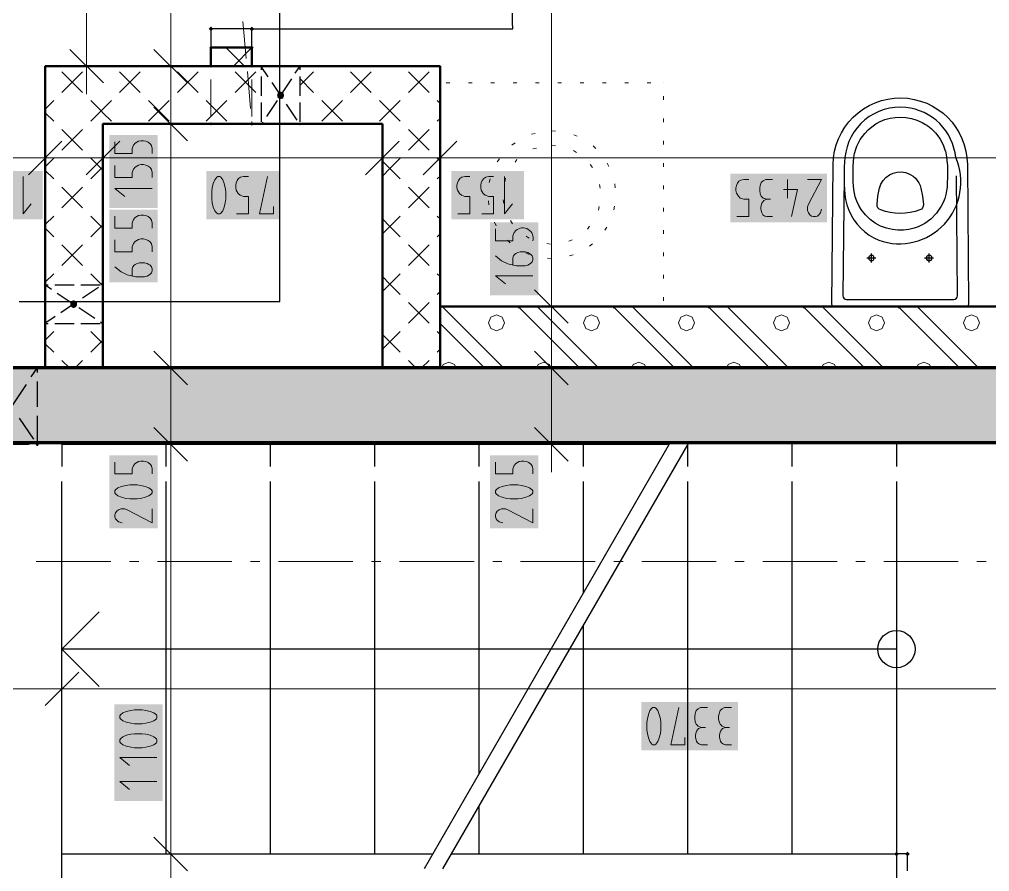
# Model space of a CAD drawing. Header units: millimetres. Extents: x 0 to 594, y 0 to 420.
# Drawn here: x 504.89 to 531.59, y 246.69 to 270.14 of the extents above; entities that cross this region are included whole.
import ezdxf

# ---------------------------------------------------------------- set-up
doc = ezdxf.new("R2010")
doc.units = ezdxf.units.MM
doc.header["$LTSCALE"] = 8
for name, color, linetype in [('PDF_Dokresleni pod rovinou rezu', 7, 'Continuous'), ('PDF_Dvere', 7, 'Continuous'), ('PDF_Instalacni prizdivky', 7, 'Continuous'), ('PDF_Koty delkove', 7, 'Continuous'), ('PDF_Osy hlavni', 7, 'Continuous'), ('PDF_Popis Prostupy', 7, 'Continuous'), ('PDF_Preklady', 7, 'Continuous'), ('PDF_Pricky CP', 7, 'Continuous'), ('PDF_Pricky zdene', 7, 'Continuous'), ('PDF_Prostupy', 7, 'Continuous'), ('PDF_Sanita', 7, 'Continuous'), ('PDF_Schody 2D', 7, 'Continuous'), ('PDF_Steny obvodove nosne', 7, 'Continuous'), ('RED_2.5mm^2', 1, 'Continuous')]:
    doc.layers.add(name, color=color, linetype=linetype)

msp = doc.modelspace()

# ---------------------------------------------------------------- linework, layer by layer
at = {"layer": 'PDF_Dokresleni pod rovinou rezu', "lineweight": 25}
msp.add_lwpolyline([(529.332, 246.713), (529.332, 247.177), (529.025, 247.177)], dxfattribs=at)
at = {"layer": 'PDF_Dokresleni pod rovinou rezu', "lineweight": 25, "transparency": 33554559}
for points in [[(529.089, 247.177), (529.025, 247.112), (529.025, 247.241), (528.961, 247.177)], [(529.332, 247.112), (529.268, 247.177), (529.396, 247.177), (529.332, 247.241)], [(529.396, 247.177), (529.332, 247.112), (529.332, 247.241), (529.268, 247.177)]]:
    msp.add_solid(points, dxfattribs=at)
at = {"layer": 'PDF_Dvere', "lineweight": 25}
msp.add_lwpolyline([(511.292, 269.929), (511.292, 269.88), (518.467, 269.88, 0.414214), (511.292, 277.055), (511.292, 276.54)], format="xyb", dxfattribs=at)
msp.add_lwpolyline([(510.165, 269.88), (510.165, 269.929)], dxfattribs=at)
msp.add_lwpolyline([(510.165, 269.88), (510.165, 269.368), (511.292, 269.368), (511.292, 269.88)], close=True, dxfattribs=at)
at = {"layer": 'PDF_Dvere', "lineweight": 25, "transparency": 33554559}
for points in [[(510.165, 269.816), (510.101, 269.88), (510.229, 269.88), (510.165, 269.944)], [(511.292, 269.816), (511.228, 269.88), (511.357, 269.88), (511.292, 269.944)]]:
    msp.add_solid(points, dxfattribs=at)
at = {"layer": 'PDF_Instalacni prizdivky', "lineweight": 50}
msp.add_lwpolyline([(516.469, 260.553), (540.658, 260.553), (541.478, 260.553), (541.478, 262.244), (541.427, 262.244), (516.469, 262.244)], close=True, dxfattribs=at)
at = {"layer": 'PDF_Instalacni prizdivky', "lineweight": 9}
for points in [[(518.216, 260.553), (516.525, 262.244)], [(518.672, 262.188), (518.616, 262.244)], [(520.307, 260.553), (518.672, 262.188)], [(520.83, 260.553), (519.139, 262.244)], [(521.286, 262.188), (521.23, 262.244)], [(522.921, 260.553), (521.286, 262.188)], [(523.444, 260.553), (521.752, 262.244)], [(523.9, 262.188), (523.843, 262.244)], [(525.535, 260.553), (523.9, 262.188)], [(526.057, 260.553), (524.366, 262.244)], [(526.514, 262.188), (526.457, 262.244)], [(528.148, 260.553), (526.514, 262.188)], [(528.671, 260.553), (526.98, 262.244)], [(529.127, 262.188), (529.071, 262.244)], [(530.762, 260.553), (529.127, 262.188)], [(531.285, 260.553), (529.594, 262.244)], [(525.86, 262.015), (525.705, 261.951), (525.641, 261.795), (525.705, 261.64), (525.86, 261.576), (526.015, 261.64), (526.08, 261.795), (526.015, 261.951), (525.86, 262.015)], [(517.694, 260.553), (516.469, 261.778)], [(516.905, 260.553), (516.867, 260.644), (516.712, 260.708), (516.557, 260.644), (516.519, 260.553)], [(519.519, 260.553), (519.481, 260.644), (519.326, 260.708), (519.171, 260.644), (519.133, 260.553)], [(522.133, 260.553), (522.095, 260.644), (521.94, 260.708), (521.784, 260.644), (521.747, 260.553)], [(524.746, 260.553), (524.709, 260.644), (524.553, 260.708), (524.398, 260.644), (524.36, 260.553)], [(527.36, 260.553), (527.322, 260.644), (527.167, 260.708), (527.012, 260.644), (526.974, 260.553)], [(529.974, 260.553), (529.936, 260.644), (529.781, 260.708), (529.625, 260.644), (529.588, 260.553)]]:
    msp.add_lwpolyline(points, dxfattribs=at)
for points in [[(518.019, 262.015), (517.864, 261.951), (517.799, 261.795), (517.864, 261.64), (518.019, 261.576), (518.174, 261.64), (518.238, 261.795), (518.174, 261.951)], [(520.633, 262.015), (520.477, 261.951), (520.413, 261.795), (520.477, 261.64), (520.633, 261.576), (520.788, 261.64), (520.852, 261.795), (520.788, 261.951)], [(523.246, 262.015), (523.091, 261.951), (523.027, 261.795), (523.091, 261.64), (523.246, 261.576), (523.402, 261.64), (523.466, 261.795), (523.402, 261.951)], [(528.474, 262.015), (528.319, 261.951), (528.254, 261.795), (528.319, 261.64), (528.474, 261.576), (528.629, 261.64), (528.693, 261.795), (528.629, 261.951)], [(531.088, 262.015), (530.932, 261.951), (530.868, 261.795), (530.932, 261.64), (531.088, 261.576), (531.243, 261.64), (531.307, 261.795), (531.243, 261.951)]]:
    msp.add_lwpolyline(points, close=True, dxfattribs=at)
at = {"layer": 'PDF_Instalacni prizdivky', "lineweight": 9, "transparency": 33554559}
for points in [[(518.633, 262.183), (518.61, 262.206), (518.656, 262.206), (518.633, 262.229)], [(521.247, 262.183), (521.224, 262.206), (521.27, 262.206), (521.247, 262.229)], [(523.861, 262.183), (523.838, 262.206), (523.884, 262.206), (523.861, 262.229)], [(526.474, 262.183), (526.451, 262.206), (526.497, 262.206), (526.474, 262.229)], [(529.088, 262.183), (529.065, 262.206), (529.111, 262.206), (529.088, 262.229)]]:
    msp.add_solid(points, dxfattribs=at)
at = {"layer": 'PDF_Koty delkove', "lineweight": 18}
for points in [[(519.529, 258.451), (519.529, 260.553), (519.529, 261.764), (519.529, 262.244), (519.529, 281.77), (519.529, 283.256), (519.529, 340.194)], [(509.056, 247.177), (509.056, 258.451), (509.056, 260.553), (509.056, 267.266), (509.056, 268.855), (509.056, 281.77), (509.056, 283.256)], [(506.742, 268.855), (506.742, 273.468), (506.742, 281.77)], [(507.203, 268.394), (506.281, 269.316)], [(509.517, 268.394), (508.595, 269.316)], [(507.511, 268.855), (506.742, 268.855), (505.973, 268.855)], [(506.742, 268.855), (506.742, 268.086)], [(509.825, 268.855), (509.056, 268.855), (508.287, 268.855)], [(509.517, 266.805), (508.595, 267.728)], [(509.825, 267.266), (509.056, 267.266), (508.287, 267.266)], [(505.604, 267.099), (505.604, 266.33), (505.604, 265.561)], [(507.192, 267.099), (507.192, 266.33), (507.192, 265.561)], [(514.88, 267.099), (514.88, 266.33), (514.88, 265.561)], [(516.469, 267.099), (516.469, 266.33), (516.469, 265.561)], [(506.065, 266.791), (505.142, 265.869)], [(507.654, 266.791), (506.731, 265.869)], [(507.519, 266.778), (507.519, 266.45), (507.996, 266.45), (507.996, 266.587), (508.031, 266.682), (508.082, 266.737), (508.167, 266.791)], [(508.167, 266.791), (508.235, 266.805), (508.304, 266.805), (508.372, 266.791), (508.44, 266.764), (508.491, 266.723), (508.526, 266.669), (508.544, 266.587), (508.544, 266.45)], [(515.341, 266.791), (514.419, 265.869)], [(516.93, 266.791), (516.007, 265.869)], [(541.427, 266.33), (525.057, 266.33), (516.469, 266.33), (514.88, 266.33), (507.192, 266.33), (505.604, 266.33), (491.818, 266.33)], [(507.519, 266.121), (507.519, 265.793), (507.996, 265.793), (507.996, 265.93), (508.031, 266.025), (508.082, 266.08), (508.167, 266.134), (508.235, 266.148), (508.304, 266.148), (508.372, 266.134), (508.44, 266.107), (508.491, 266.066), (508.526, 266.012), (508.544, 265.93), (508.544, 265.793)], [(505.001, 265.818), (505.001, 264.793), (505.219, 265.065)], [(510.871, 264.793), (511.2, 264.793), (511.2, 265.27), (511.063, 265.27), (510.967, 265.305), (510.912, 265.356), (510.858, 265.441), (510.844, 265.509), (510.844, 265.578), (510.858, 265.646), (510.885, 265.714), (510.926, 265.765), (510.981, 265.8), (511.063, 265.818), (511.2, 265.818)], [(511.885, 264.997), (511.885, 264.793), (511.501, 264.793), (511.72, 265.818)], [(516.957, 264.793), (517.285, 264.793), (517.285, 265.27), (517.148, 265.27), (517.053, 265.305), (516.998, 265.356), (516.944, 265.441), (516.93, 265.509), (516.93, 265.578), (516.944, 265.646), (516.971, 265.714), (517.012, 265.765), (517.066, 265.8), (517.148, 265.818), (517.285, 265.818)], [(517.614, 264.793), (517.942, 264.793), (517.942, 265.27), (517.805, 265.27), (517.71, 265.305), (517.655, 265.356), (517.601, 265.441), (517.587, 265.509), (517.587, 265.578), (517.601, 265.646), (517.628, 265.714), (517.669, 265.765), (517.723, 265.8), (517.805, 265.818), (517.942, 265.818)], [(518.244, 265.818), (518.244, 264.793), (518.462, 265.065)], [(524.633, 264.715), (524.961, 264.715), (524.961, 265.193), (524.824, 265.193), (524.729, 265.228), (524.674, 265.279), (524.619, 265.364), (524.605, 265.432), (524.605, 265.5), (524.619, 265.569), (524.647, 265.637), (524.688, 265.688), (524.742, 265.723), (524.824, 265.74), (524.961, 265.74)], [(525.618, 265.74), (525.427, 265.74), (525.359, 265.705), (525.304, 265.654), (525.276, 265.569)], [(526.029, 265.74), (526.029, 265.228)], [(526.577, 265.74), (526.96, 265.74), (526.604, 265.056), (526.577, 264.988), (526.577, 264.885), (526.604, 264.818), (526.645, 264.766), (526.686, 264.731), (526.741, 264.715), (526.795, 264.715), (526.85, 264.731), (526.891, 264.766), (526.932, 264.818), (526.96, 264.919)], [(508.544, 265.491), (507.519, 265.491), (507.791, 265.273)], [(525.276, 265.569), (525.262, 265.5), (525.262, 265.432), (525.276, 265.346), (525.304, 265.279), (525.359, 265.228), (525.454, 265.193)], [(525.92, 265.466), (526.303, 265.466), (526.138, 264.715)], [(525.618, 264.715), (525.454, 264.715), (525.399, 264.731), (525.345, 264.766), (525.317, 264.818), (525.29, 264.919), (525.29, 264.988), (525.317, 265.09), (525.372, 265.159), (525.454, 265.193), (525.563, 265.193)], [(507.519, 264.731), (507.519, 264.403), (507.996, 264.403), (507.996, 264.54), (508.031, 264.635), (508.082, 264.69), (508.167, 264.745), (508.235, 264.758), (508.304, 264.758), (508.372, 264.745), (508.44, 264.717), (508.491, 264.676), (508.526, 264.622), (508.544, 264.54), (508.544, 264.403)], [(507.519, 264.074), (507.519, 263.746), (507.996, 263.746), (507.996, 263.883), (508.031, 263.978), (508.082, 264.033), (508.167, 264.087), (508.235, 264.101), (508.304, 264.101), (508.372, 264.087), (508.44, 264.06), (508.491, 264.019), (508.526, 263.965), (508.544, 263.883), (508.544, 263.746)], [(518.469, 263.39), (518.469, 263.581), (518.486, 263.637), (518.52, 263.678), (518.555, 263.705), (518.605, 263.732), (518.674, 263.746), (518.81, 263.746), (518.879, 263.732), (518.93, 263.705), (518.964, 263.678), (518.999, 263.637), (519.016, 263.581), (519.016, 263.527), (518.999, 263.472), (518.964, 263.431), (518.93, 263.404), (518.879, 263.376), (518.81, 263.362), (518.571, 263.362), (518.333, 263.417), (518.161, 263.499), (517.991, 263.637)], [(507.996, 263.089), (507.996, 263.28), (508.014, 263.335), (508.047, 263.376), (508.082, 263.403), (508.133, 263.43), (508.201, 263.444), (508.338, 263.444), (508.406, 263.43), (508.457, 263.403), (508.491, 263.376), (508.526, 263.335), (508.544, 263.28), (508.544, 263.226), (508.526, 263.171), (508.491, 263.13), (508.457, 263.103), (508.406, 263.075), (508.338, 263.061), (508.099, 263.061), (507.86, 263.116), (507.689, 263.198), (507.519, 263.335)], [(519.016, 263.089), (517.991, 263.089), (518.264, 262.87)], [(519.99, 261.783), (519.068, 262.705)], [(520.298, 262.244), (519.529, 262.244), (518.76, 262.244)], [(509.517, 260.091), (508.595, 261.014)], [(519.99, 260.091), (519.068, 261.014)], [(509.825, 260.553), (509.056, 260.553), (508.287, 260.553)], [(520.298, 260.553), (519.529, 260.553), (518.76, 260.553)], [(509.517, 257.99), (508.595, 258.913)], [(519.99, 257.99), (519.068, 258.913)], [(509.825, 258.451), (509.056, 258.451), (508.287, 258.451)], [(520.298, 258.451), (519.529, 258.451), (518.76, 258.451)], [(519.529, 258.451), (519.529, 257.683)], [(507.519, 257.963), (507.519, 257.635), (507.996, 257.635), (507.996, 257.772), (508.031, 257.867), (508.082, 257.922), (508.167, 257.977), (508.235, 257.99), (508.304, 257.99), (508.372, 257.977), (508.44, 257.949), (508.491, 257.908), (508.526, 257.854), (508.544, 257.772), (508.544, 257.635)], [(517.991, 257.963), (517.991, 257.635), (518.469, 257.635), (518.469, 257.772), (518.504, 257.867), (518.555, 257.922), (518.64, 257.977), (518.708, 257.99), (518.776, 257.99), (518.845, 257.977), (518.913, 257.949), (518.964, 257.908), (518.999, 257.854), (519.016, 257.772), (519.016, 257.635)], [(508.133, 257.333), (507.928, 257.333), (507.826, 257.319), (507.706, 257.292), (507.604, 257.251), (507.535, 257.197), (507.519, 257.169), (507.519, 257.115), (507.535, 257.087), (507.604, 257.033), (507.706, 256.992)], [(507.706, 256.992), (507.826, 256.964), (507.928, 256.95), (508.133, 256.95), (508.235, 256.964), (508.355, 256.992), (508.457, 257.033), (508.526, 257.087), (508.544, 257.115), (508.544, 257.169), (508.526, 257.197), (508.457, 257.251), (508.355, 257.292), (508.235, 257.319), (508.133, 257.333)], [(518.605, 257.333), (518.4, 257.333), (518.299, 257.319), (518.179, 257.292), (518.076, 257.251), (518.008, 257.197), (517.991, 257.169), (517.991, 257.115), (518.008, 257.087), (518.076, 257.033), (518.179, 256.992), (518.299, 256.964), (518.4, 256.95), (518.605, 256.95), (518.708, 256.964), (518.828, 256.992), (518.93, 257.033), (518.999, 257.087)], [(518.999, 257.087), (519.016, 257.115), (519.016, 257.169), (518.999, 257.197), (518.93, 257.251), (518.828, 257.292), (518.708, 257.319), (518.605, 257.333)], [(508.544, 256.676), (508.544, 256.293), (507.86, 256.649), (507.791, 256.676), (507.689, 256.676), (507.621, 256.649), (507.57, 256.608), (507.535, 256.567), (507.519, 256.512), (507.519, 256.458), (507.535, 256.403), (507.57, 256.362), (507.621, 256.321), (507.723, 256.293)], [(519.016, 256.676), (519.016, 256.293), (518.333, 256.649), (518.264, 256.676), (518.161, 256.676), (518.094, 256.649), (518.043, 256.608), (518.008, 256.567), (517.991, 256.512), (517.991, 256.458), (518.008, 256.403), (518.043, 256.362), (518.094, 256.321), (518.195, 256.293)], [(506.065, 252.489), (506.065, 251.721), (506.065, 250.952)], [(506.526, 252.182), (505.604, 251.259)], [(540.607, 251.721), (523.196, 251.721), (510.274, 251.721), (506.065, 251.721), (497.455, 251.721), (482.899, 251.721), (476.75, 251.721), (471.845, 251.721), (467.3, 251.721), (466.5, 251.721), (465.014, 251.721), (430.523, 251.721), (424.476, 251.721), (412.176, 251.721), (400.747, 251.721)], [(522.5, 251.02), (522.459, 251.122), (522.405, 251.191), (522.377, 251.208), (522.323, 251.208), (522.295, 251.191), (522.241, 251.122), (522.2, 251.02), (522.173, 250.9), (522.159, 250.797)], [(523.199, 250.387), (523.199, 250.183), (522.816, 250.183), (523.034, 251.208)], [(523.828, 251.208), (523.637, 251.208), (523.569, 251.173), (523.514, 251.122), (523.487, 251.037), (523.473, 250.968), (523.473, 250.9), (523.487, 250.815), (523.514, 250.747), (523.569, 250.696), (523.664, 250.661)], [(524.485, 251.208), (524.294, 251.208), (524.226, 251.173), (524.171, 251.122), (524.144, 251.037), (524.13, 250.968), (524.13, 250.9), (524.144, 250.815), (524.171, 250.747), (524.226, 250.696), (524.321, 250.661)], [(522.159, 250.797), (522.159, 250.592), (522.173, 250.491), (522.2, 250.371), (522.241, 250.268), (522.295, 250.2), (522.323, 250.183), (522.377, 250.183), (522.405, 250.2), (522.459, 250.268), (522.5, 250.371), (522.528, 250.491), (522.542, 250.592), (522.542, 250.797), (522.528, 250.9), (522.5, 251.02)], [(523.828, 250.183), (523.664, 250.183), (523.609, 250.2), (523.555, 250.234), (523.527, 250.286), (523.5, 250.387), (523.5, 250.456), (523.527, 250.558), (523.582, 250.627), (523.664, 250.661), (523.773, 250.661)], [(524.239, 250.627), (524.321, 250.661), (524.43, 250.661)], [(508.268, 250.486), (508.063, 250.486), (507.962, 250.472), (507.842, 250.445), (507.739, 250.404), (507.671, 250.349), (507.654, 250.321), (507.654, 250.267), (507.671, 250.239), (507.739, 250.185), (507.842, 250.144), (507.962, 250.116), (508.063, 250.102), (508.268, 250.102), (508.371, 250.116), (508.491, 250.144), (508.593, 250.185), (508.662, 250.239), (508.679, 250.267), (508.679, 250.321), (508.662, 250.349), (508.593, 250.404)], [(508.593, 250.404), (508.491, 250.445), (508.371, 250.472), (508.268, 250.486)], [(524.485, 250.183), (524.321, 250.183), (524.266, 250.2), (524.212, 250.234), (524.184, 250.286), (524.157, 250.387), (524.157, 250.456), (524.184, 250.558), (524.239, 250.627)], [(508.679, 249.829), (507.654, 249.829), (507.927, 249.61)], [(508.679, 249.172), (507.654, 249.172), (507.927, 248.953)], [(509.517, 246.715), (508.595, 247.638)], [(509.825, 247.177), (509.056, 247.177), (508.287, 247.177)], [(509.056, 152.109), (509.056, 189.462), (509.056, 190.87), (509.056, 194.417), (509.056, 202.662), (509.056, 209.047), (509.056, 210.533), (509.056, 223.448), (509.056, 225.037), (509.056, 231.699), (509.056, 233.852), (509.056, 245.127), (509.056, 247.177)]]:
    msp.add_lwpolyline(points, dxfattribs=at)
for points in [[(510.187, 265.407), (510.187, 265.202), (510.201, 265.1), (510.228, 264.98), (510.269, 264.878), (510.324, 264.809), (510.352, 264.793), (510.406, 264.793), (510.434, 264.809), (510.488, 264.878), (510.529, 264.98), (510.557, 265.1), (510.571, 265.202), (510.571, 265.407), (510.557, 265.509), (510.529, 265.629), (510.488, 265.731), (510.434, 265.8), (510.406, 265.818), (510.352, 265.818), (510.324, 265.8), (510.269, 265.731), (510.228, 265.629), (510.201, 265.509)], [(508.268, 251.143), (508.063, 251.143), (507.962, 251.129), (507.842, 251.102), (507.739, 251.061), (507.671, 251.006), (507.654, 250.979), (507.654, 250.924), (507.671, 250.896), (507.739, 250.842), (507.842, 250.801), (507.962, 250.773), (508.063, 250.759), (508.268, 250.759), (508.371, 250.773), (508.491, 250.801), (508.593, 250.842), (508.662, 250.896), (508.679, 250.924), (508.679, 250.979), (508.662, 251.006), (508.593, 251.061), (508.491, 251.102), (508.371, 251.129)]]:
    msp.add_lwpolyline(points, close=True, dxfattribs=at)
msp.add_lwpolyline([(517.991, 264.376), (517.991, 264.047), (518.469, 264.047), (518.469, 264.184), (518.504, 264.28), (518.555, 264.335, -0.753257), (519.016, 264.047)], format="xyb", dxfattribs=at)
at = {"layer": 'PDF_Koty delkove', "color": 7, "lineweight": 18, "true_color": 0xffffff, "transparency": 33554559}
for points in [[(508.697, 264.954), (508.697, 266.959), (507.365, 264.954), (507.365, 266.959)], [(505.538, 265.971), (503.533, 265.971), (505.538, 264.639), (503.533, 264.639)], [(512.039, 265.971), (510.034, 265.971), (512.039, 264.639), (510.034, 264.639)], [(518.781, 265.971), (516.776, 265.971), (518.781, 264.639), (516.776, 264.639)], [(527.114, 265.894), (524.452, 265.894), (527.114, 264.561), (524.452, 264.561)], [(508.697, 262.907), (508.697, 264.912), (507.365, 262.907), (507.365, 264.912)], [(519.17, 262.551), (519.17, 264.556), (517.838, 262.551), (517.838, 264.556)], [(508.697, 256.139), (508.697, 258.144), (507.365, 256.139), (507.365, 258.144)], [(519.17, 256.139), (519.17, 258.144), (517.838, 256.139), (517.838, 258.144)], [(508.833, 248.634), (508.833, 251.296), (507.501, 248.634), (507.501, 251.296)], [(524.667, 251.362), (522.005, 251.362), (524.667, 250.029), (522.005, 250.029)]]:
    msp.add_solid(points, dxfattribs=at)
at = {"layer": 'PDF_Osy hlavni', "lineweight": 18}
for points in [[(507.408, 255.223), (505.358, 255.223)], [(508.177, 255.223), (507.921, 255.223)], [(510.74, 255.223), (508.69, 255.223)], [(511.508, 255.223), (511.252, 255.223)], [(514.071, 255.223), (512.021, 255.223)], [(514.84, 255.223), (514.583, 255.223)], [(517.402, 255.223), (515.352, 255.223)], [(518.171, 255.223), (517.915, 255.223)], [(520.733, 255.223), (518.683, 255.223)], [(521.502, 255.223), (521.246, 255.223)], [(524.064, 255.223), (522.015, 255.223)], [(524.833, 255.223), (524.577, 255.223)], [(527.396, 255.223), (525.346, 255.223)], [(528.164, 255.223), (527.908, 255.223)], [(530.727, 255.223), (528.677, 255.223)], [(531.496, 255.223), (531.239, 255.223)]]:
    msp.add_lwpolyline(points, dxfattribs=at)
at = {"layer": 'PDF_Popis Prostupy', "lineweight": 25}
for points in [[(512.124, 267.988), (512.134, 267.996), (512.142, 268.006), (512.149, 268.017), (512.154, 268.029), (512.157, 268.041), (512.158, 268.054), (512.157, 268.067), (512.153, 268.08), (512.148, 268.091), (512.141, 268.102), (512.132, 268.112), (512.122, 268.12), (512.111, 268.126), (512.098, 268.13), (512.086, 268.132), (512.073, 268.132), (512.06, 268.13), (512.047, 268.126), (512.036, 268.12), (512.026, 268.112), (512.017, 268.103), (512.01, 268.092), (512.004, 268.08), (512.001, 268.068), (511.999, 268.055), (512, 268.042), (512.003, 268.029), (512.008, 268.017), (512.014, 268.006), (512.023, 267.996), (512.033, 267.988), (512.044, 267.982), (512.056, 267.977), (512.069, 267.974), (512.082, 267.974), (512.095, 267.975), (512.107, 267.979), (512.119, 267.984)], [(506.452, 262.353), (506.444, 262.363), (506.434, 262.371), (506.423, 262.378), (506.411, 262.383), (506.399, 262.386), (506.386, 262.387), (506.373, 262.386), (506.36, 262.382), (506.349, 262.377), (506.338, 262.37), (506.328, 262.361), (506.32, 262.351), (506.314, 262.339), (506.31, 262.327), (506.308, 262.314), (506.308, 262.301), (506.31, 262.289), (506.314, 262.276), (506.32, 262.265), (506.328, 262.255), (506.337, 262.246), (506.348, 262.238), (506.36, 262.233), (506.372, 262.229), (506.385, 262.228), (506.398, 262.229), (506.411, 262.232), (506.423, 262.237), (506.434, 262.243), (506.444, 262.252), (506.452, 262.262), (506.458, 262.273), (506.463, 262.285), (506.466, 262.298), (506.466, 262.311), (506.465, 262.323), (506.461, 262.336), (506.455, 262.348)]]:
    msp.add_lwpolyline(points, close=True, dxfattribs=at)
for points in [[(512.013, 268.008), (512.013, 268.008)], [(512.033, 268.118), (512.033, 268.118)], [(512.144, 268.098), (512.144, 268.098)], [(512.124, 267.988), (512.124, 267.988)], [(506.322, 262.262), (506.322, 262.262)], [(506.342, 262.373), (506.342, 262.373)], [(506.432, 262.242), (506.432, 262.242)], [(506.452, 262.353), (506.452, 262.353)]]:
    msp.add_lwpolyline(points, dxfattribs=at)
at = {"layer": 'PDF_Popis Prostupy', "lineweight": 25, "transparency": 33554559}
for points in [[(512.072, 268.132), (512.007, 268.087), (512, 268.047)], [(512.072, 268.132), (512, 268.047), (512.112, 268.124)], [(512.112, 268.124), (512, 268.047), (512.013, 268.008)], [(512.007, 268.087), (512.072, 268.132), (512.033, 268.118)], [(512.112, 268.124), (512.013, 268.008), (512.144, 268.098)], [(512.144, 268.098), (512.013, 268.008), (512.045, 267.981)], [(512.144, 268.098), (512.045, 267.981), (512.157, 268.059)], [(512.157, 268.059), (512.045, 267.981), (512.085, 267.974)], [(512.157, 268.059), (512.085, 267.974), (512.15, 268.019)], [(512.15, 268.019), (512.085, 267.974), (512.124, 267.988)], [(506.308, 262.301), (506.393, 262.229), (506.315, 262.341)], [(506.353, 262.236), (506.308, 262.301), (506.322, 262.262)], [(506.308, 262.301), (506.353, 262.236), (506.393, 262.229)], [(506.315, 262.341), (506.432, 262.242), (506.342, 262.373)], [(506.315, 262.341), (506.393, 262.229), (506.432, 262.242)], [(506.342, 262.373), (506.458, 262.274), (506.381, 262.386)], [(506.342, 262.373), (506.432, 262.242), (506.458, 262.274)], [(506.381, 262.386), (506.458, 262.274), (506.466, 262.314)], [(506.381, 262.386), (506.466, 262.314), (506.421, 262.379)], [(506.421, 262.379), (506.466, 262.314), (506.452, 262.353)]]:
    msp.add_solid(points, dxfattribs=at)
at = {"layer": 'PDF_Preklady', "lineweight": 18}
for points in [[(510.165, 269.368), (510.165, 269.878)], [(511.134, 269.068), (511.044, 270.089)], [(511.292, 269.368), (511.292, 269.878)], [(510.165, 268.853), (510.165, 268.855), (510.165, 269.368)], [(511.292, 268.853), (511.292, 268.855), (511.292, 269.368)], [(511.255, 267.69), (511.165, 268.711)], [(510.165, 267.469), (510.165, 268.494)], [(511.292, 267.469), (511.292, 268.494)], [(510.483, 267.266), (511.292, 267.266), (511.287, 267.333)]]:
    msp.add_lwpolyline(points, dxfattribs=at)
at = {"layer": 'PDF_Preklady', "lineweight": 18, "transparency": 33554559}
for points in [[(510.165, 269.321), (510.119, 269.368), (510.211, 269.368), (510.165, 269.414)], [(510.165, 269.321), (510.119, 269.368), (510.211, 269.368), (510.165, 269.414)], [(511.292, 269.321), (511.246, 269.368), (511.339, 269.368), (511.292, 269.414)], [(511.292, 269.321), (511.246, 269.368), (511.339, 269.368), (511.292, 269.414)], [(510.165, 268.809), (510.119, 268.855), (510.211, 268.855), (510.165, 268.901)], [(510.165, 268.809), (510.119, 268.855), (510.211, 268.855), (510.165, 268.901)], [(511.292, 268.809), (511.246, 268.855), (511.339, 268.855), (511.292, 268.901)], [(511.292, 268.809), (511.246, 268.855), (511.339, 268.855), (511.292, 268.901)], [(510.165, 267.22), (510.119, 267.266), (510.211, 267.266), (510.165, 267.313)], [(510.211, 267.266), (510.165, 267.22), (510.165, 267.313), (510.119, 267.266)], [(511.339, 267.266), (511.292, 267.22), (511.292, 267.313), (511.246, 267.266)], [(511.292, 267.22), (511.246, 267.266), (511.339, 267.266), (511.292, 267.313)], [(511.296, 267.22), (511.246, 267.262), (511.338, 267.27), (511.288, 267.312)]]:
    msp.add_solid(points, dxfattribs=at)
at = {"layer": 'PDF_Pricky CP', "lineweight": 50}
for points in [[(516.469, 267.266), (516.469, 268.855), (511.292, 268.855), (510.165, 268.855), (507.192, 268.855), (505.604, 268.855), (505.604, 260.604), (505.604, 260.553), (507.192, 260.553), (507.192, 267.266), (510.165, 267.266), (511.292, 267.266), (514.88, 267.266)], [(514.88, 267.266), (514.88, 260.553), (516.469, 260.553), (516.469, 262.244), (516.469, 267.266)]]:
    msp.add_lwpolyline(points, dxfattribs=at)
at = {"layer": 'PDF_Pricky CP', "lineweight": 9}
for points in [[(506.631, 268.135), (506.062, 268.704)], [(506.631, 268.704), (506.062, 268.135)], [(508.22, 268.135), (507.651, 268.704)], [(508.22, 268.704), (507.651, 268.135)], [(509.809, 268.135), (509.24, 268.704)], [(509.809, 268.704), (509.24, 268.135)], [(511.397, 268.135), (510.829, 268.704)], [(511.397, 268.704), (510.829, 268.135)], [(512.986, 268.704), (512.608, 268.326)], [(514.575, 268.135), (514.006, 268.704)], [(514.575, 268.704), (514.006, 268.135)], [(516.164, 268.135), (515.595, 268.704)], [(516.164, 268.704), (515.595, 268.135)], [(512.986, 268.135), (512.608, 268.513)], [(505.604, 267.676), (505.837, 267.91)], [(507.192, 267.574), (507.141, 267.625), (506.857, 267.91)], [(507.192, 267.676), (507.426, 267.91)], [(509.014, 267.341), (508.73, 267.625), (508.446, 267.91)], [(508.446, 267.341), (508.73, 267.625), (509.014, 267.91)], [(510.603, 267.341), (510.319, 267.625), (510.034, 267.91)], [(510.034, 267.341), (510.319, 267.625), (510.603, 267.91)], [(513.781, 267.341), (513.496, 267.625), (513.212, 267.91)], [(513.212, 267.341), (513.496, 267.625), (513.781, 267.91)], [(515.369, 267.341), (515.085, 267.625), (514.801, 267.91)], [(514.801, 267.341), (515.085, 267.625), (515.369, 267.91)], [(516.469, 267.83), (516.389, 267.91)], [(505.837, 267.341), (505.604, 267.574)], [(506.857, 267.341), (507.141, 267.625), (507.192, 267.676)], [(507.426, 267.341), (507.192, 267.574)], [(516.469, 267.42), (516.389, 267.341)], [(506.631, 266.546), (506.062, 267.115)], [(506.631, 267.115), (506.062, 266.546)], [(516.164, 266.546), (515.595, 267.115)], [(516.164, 267.115), (515.595, 266.546)], [(505.604, 266.088), (505.837, 266.321)], [(507.192, 265.985), (507.141, 266.036), (506.857, 266.321)], [(514.88, 265.831), (515.085, 266.036), (515.369, 266.321)], [(515.369, 265.752), (515.085, 266.036), (514.88, 266.241)], [(516.469, 266.241), (516.389, 266.321)], [(505.837, 265.752), (505.604, 265.985)], [(506.857, 265.752), (507.141, 266.036), (507.192, 266.088)], [(516.469, 265.831), (516.389, 265.752)], [(506.631, 264.958), (506.062, 265.526)], [(506.631, 265.526), (506.062, 264.958)], [(516.164, 264.958), (515.595, 265.526)], [(516.164, 265.526), (515.595, 264.958)], [(505.604, 264.499), (505.837, 264.732)], [(507.192, 264.396), (507.141, 264.448), (506.857, 264.732)], [(514.88, 264.243), (515.085, 264.448), (515.369, 264.732)], [(515.369, 264.163), (515.085, 264.448), (514.88, 264.653)], [(516.469, 264.653), (516.389, 264.732)], [(505.837, 264.163), (505.604, 264.396)], [(506.857, 264.163), (507.141, 264.448), (507.192, 264.499)], [(516.469, 264.243), (516.389, 264.163)], [(506.631, 263.369), (506.062, 263.938)], [(506.631, 263.938), (506.062, 263.369)], [(516.164, 263.369), (515.595, 263.938)], [(516.164, 263.938), (515.595, 263.369)], [(505.604, 262.91), (505.837, 263.143)], [(507.192, 262.808), (507.141, 262.859), (506.857, 263.143)], [(514.88, 262.654), (515.085, 262.859), (515.369, 263.143)], [(515.369, 262.575), (515.085, 262.859), (514.88, 263.064)], [(516.469, 263.064), (516.389, 263.143)], [(505.604, 262.808), (505.604, 262.808)], [(507.141, 262.859), (507.192, 262.91)], [(516.469, 262.654), (516.389, 262.575)], [(516.164, 261.78), (515.595, 262.349)], [(516.164, 262.349), (515.595, 261.78)], [(505.604, 261.321), (505.837, 261.555)], [(507.192, 261.219), (507.141, 261.27), (506.857, 261.555)], [(514.88, 261.065), (515.085, 261.27), (515.369, 261.555)], [(515.369, 260.986), (515.085, 261.27), (514.88, 261.475)], [(516.469, 261.475), (516.389, 261.555)], [(505.837, 260.986), (505.604, 261.219)], [(506.857, 260.986), (507.141, 261.27), (507.192, 261.321)], [(516.469, 261.065), (516.389, 260.986)], [(506.27, 260.553), (506.062, 260.76)], [(506.631, 260.76), (506.424, 260.553)], [(515.802, 260.553), (515.595, 260.76)], [(516.164, 260.76), (515.956, 260.553)]]:
    msp.add_lwpolyline(points, dxfattribs=at)
at = {"layer": 'PDF_Pricky zdene', "lineweight": 50}
for points in [[(510.165, 269.368), (511.292, 269.368)], [(510.165, 269.368), (510.165, 268.855), (511.292, 268.855), (511.292, 269.368)]]:
    msp.add_lwpolyline(points, dxfattribs=at)
at = {"layer": 'PDF_Pricky zdene', "lineweight": 9}
for points in [[(511.087, 268.855), (510.575, 269.368)], [(511.292, 269.368), (510.78, 268.855)]]:
    msp.add_lwpolyline(points, dxfattribs=at)
at = {"layer": 'PDF_Prostupy', "lineweight": 25}
for points in [[(511.549, 268.847), (511.549, 268.755)], [(511.728, 268.847), (511.549, 268.847)], [(511.742, 268.559), (511.549, 268.847)], [(512.443, 268.847), (511.914, 268.847)], [(512.484, 268.662), (512.608, 268.847), (512.608, 268.755)], [(511.549, 268.569), (511.549, 268.04)], [(512.608, 268.569), (512.608, 268.04)], [(512.138, 267.964), (511.844, 268.404)], [(512.382, 268.508), (512.088, 268.067)], [(511.549, 267.855), (511.549, 267.325)], [(511.985, 267.913), (511.692, 267.472)], [(512.534, 267.369), (512.241, 267.81)], [(512.608, 267.855), (512.608, 267.325)], [(511.589, 267.318), (511.549, 267.259)], [(511.728, 267.259), (511.549, 267.259)], [(512.443, 267.259), (511.914, 267.259)], [(505.778, 262.713), (505.593, 262.837), (505.685, 262.837)], [(505.593, 262.672), (505.593, 262.143)], [(505.871, 262.837), (506.4, 262.837)], [(506.585, 262.837), (507.115, 262.837)], [(507.071, 262.763), (506.63, 262.47)], [(507.181, 262.672), (507.181, 262.143)], [(505.932, 262.611), (506.373, 262.317)], [(506.476, 262.367), (506.036, 262.073)], [(506.527, 262.214), (506.968, 261.92)], [(505.881, 261.97), (505.593, 261.778)], [(505.593, 261.957), (505.593, 261.778)], [(507.181, 261.957), (507.181, 261.778)], [(505.593, 261.778), (505.685, 261.778)], [(505.871, 261.778), (506.4, 261.778)], [(506.585, 261.778), (507.115, 261.778)], [(507.122, 261.818), (507.181, 261.778)], [(505.165, 260.549), (504.463, 260.549)], [(505.22, 260.303), (505.384, 260.549), (505.384, 260.426)], [(505.084, 260.099), (504.694, 259.515)], [(505.384, 260.181), (505.384, 259.479)], [(505.384, 259.233), (505.384, 258.531)], [(505.286, 258.589), (504.897, 259.173)], [(505.165, 258.443), (504.463, 258.443)]]:
    msp.add_lwpolyline(points, dxfattribs=at)
at = {"layer": 'PDF_Prostupy', "lineweight": 25, "transparency": 33554559}
for points in [[(511.568, 268.82), (511.522, 268.829), (511.577, 268.865), (511.531, 268.875)], [(512.641, 268.847), (512.608, 268.814), (512.608, 268.88), (512.575, 268.847)], [(512.608, 268.88), (512.641, 268.847), (512.575, 268.847), (512.608, 268.814)], [(512.626, 268.875), (512.636, 268.829), (512.581, 268.865), (512.59, 268.82)], [(511.568, 267.286), (511.577, 267.241), (511.522, 267.277), (511.531, 267.231)], [(512.608, 267.292), (512.641, 267.259), (512.575, 267.259), (512.608, 267.226)], [(512.641, 267.259), (512.608, 267.226), (512.608, 267.292), (512.575, 267.259)], [(512.626, 267.231), (512.581, 267.241), (512.636, 267.277), (512.59, 267.286)], [(505.593, 262.87), (505.626, 262.837), (505.56, 262.837), (505.593, 262.804)], [(505.56, 262.837), (505.593, 262.87), (505.593, 262.804), (505.626, 262.837)], [(505.565, 262.855), (505.611, 262.864), (505.574, 262.809), (505.62, 262.819)], [(507.148, 262.837), (507.181, 262.87), (507.181, 262.804), (507.214, 262.837)], [(507.181, 262.87), (507.214, 262.837), (507.148, 262.837), (507.181, 262.804)], [(507.209, 262.855), (507.199, 262.809), (507.163, 262.864), (507.154, 262.819)], [(505.62, 261.796), (505.611, 261.751), (505.574, 261.806), (505.565, 261.76)], [(507.154, 261.796), (507.199, 261.806), (507.163, 261.751), (507.209, 261.76)], [(505.428, 260.549), (505.384, 260.505), (505.384, 260.593), (505.34, 260.549)], [(505.384, 260.593), (505.428, 260.549), (505.34, 260.549), (505.384, 260.505)], [(505.408, 260.585), (505.42, 260.524), (505.347, 260.573), (505.359, 260.512)], [(505.384, 258.487), (505.428, 258.443), (505.34, 258.443), (505.384, 258.399)], [(505.428, 258.443), (505.384, 258.399), (505.384, 258.487), (505.34, 258.443)], [(505.408, 258.406), (505.347, 258.419), (505.42, 258.467), (505.359, 258.479)]]:
    msp.add_solid(points, dxfattribs=at)
at = {"layer": 'PDF_Sanita', "lineweight": 13}
for points in [[(516.469, 268.394), (516.469, 268.394)], [(516.469, 268.394), (516.469, 268.394)], [(516.736, 268.394), (516.633, 268.394)], [(517.351, 268.394), (517.248, 268.394)], [(517.966, 268.394), (517.863, 268.394)], [(518.581, 268.394), (518.478, 268.394)], [(519.196, 268.394), (519.093, 268.394)], [(519.811, 268.394), (519.708, 268.394)], [(520.426, 268.394), (520.323, 268.394)], [(521.041, 268.394), (520.938, 268.394)], [(521.656, 268.394), (521.553, 268.394)], [(522.271, 268.394), (522.168, 268.394)], [(522.619, 268.394), (522.619, 268.394)], [(522.619, 268.394), (522.619, 268.394)], [(516.469, 267.93), (516.469, 268.033)], [(522.619, 267.93), (522.619, 268.033)], [(516.469, 267.315), (516.469, 267.418)], [(522.619, 267.315), (522.619, 267.418)], [(518.982, 266.981), (519.081, 267.007)], [(519.544, 267.076), (519.646, 267.067)], [(520.147, 266.969), (520.24, 266.926)], [(516.469, 266.7), (516.469, 266.803)], [(518.446, 266.687), (518.53, 266.746)], [(519.544, 266.686), (519.644, 266.666)], [(522.619, 266.7), (522.619, 266.803)], [(519.018, 266.579), (519.021, 266.582), (519.118, 266.601)], [(520.135, 266.536), (520.22, 266.479)], [(520.676, 266.662), (520.749, 266.589)], [(516.469, 266.085), (516.469, 266.188)], [(518.043, 266.227), (518.102, 266.311)], [(518.53, 266.214), (518.577, 266.285)], [(520.601, 266.149), (520.658, 266.064)], [(521.068, 266.191), (521.112, 266.098)], [(522.619, 266.085), (522.619, 266.188)], [(517.822, 265.657), (517.848, 265.756)], [(518.248, 265.678), (518.268, 265.778)], [(521.275, 265.614), (521.284, 265.512)], [(516.469, 265.47), (516.469, 265.573)], [(520.854, 265.601), (520.874, 265.501)], [(522.619, 265.47), (522.619, 265.573)], [(517.81, 265.045), (517.802, 265.147)], [(518.226, 265.075), (518.206, 265.175)], [(516.469, 264.855), (516.469, 264.958)], [(520.846, 264.998), (520.826, 264.898)], [(521.271, 265.002), (521.244, 264.903)], [(522.619, 264.855), (522.619, 264.958)], [(518.01, 264.467), (517.966, 264.56)], [(518.465, 264.521), (518.408, 264.606)], [(516.469, 264.24), (516.469, 264.343)], [(520.579, 264.456), (520.522, 264.371)], [(521.057, 264.428), (520.998, 264.344)], [(522.619, 264.24), (522.619, 264.343)], [(518.395, 263.992), (518.323, 264.064)], [(518.92, 264.123), (518.835, 264.18)], [(520.102, 264.08), (520.067, 264.056), (520.008, 264.045)], [(519.505, 263.96), (519.405, 263.98)], [(520.659, 263.963), (520.575, 263.904)], [(516.469, 263.625), (516.469, 263.728)], [(518.921, 263.678), (518.828, 263.721)], [(519.522, 263.564), (519.42, 263.573)], [(520.126, 263.663), (520.027, 263.636)], [(522.619, 263.625), (522.619, 263.728)], [(516.469, 263.01), (516.469, 263.113)], [(522.619, 263.01), (522.619, 263.113)], [(516.469, 262.395), (516.469, 262.498)], [(522.619, 262.395), (522.619, 262.498)], [(516.469, 262.244), (516.469, 262.244)], [(516.469, 262.244), (516.469, 262.244)], [(516.736, 262.244), (516.633, 262.244)], [(517.351, 262.244), (517.248, 262.244)], [(517.966, 262.244), (517.863, 262.244)], [(518.581, 262.244), (518.478, 262.244)], [(519.196, 262.244), (519.093, 262.244)], [(519.811, 262.244), (519.708, 262.244)], [(520.426, 262.244), (520.323, 262.244)], [(521.041, 262.244), (520.938, 262.244)], [(521.656, 262.244), (521.553, 262.244)], [(522.271, 262.244), (522.168, 262.244)], [(522.619, 262.244), (522.619, 262.244)], [(522.619, 262.244), (522.619, 262.244)]]:
    msp.add_lwpolyline(points, dxfattribs=at)
at = {"layer": 'PDF_Sanita', "lineweight": 25}
for points in [[(530.975, 266.153), (531.006, 262.294), (531.006, 262.294), (530.991, 262.258), (530.954, 262.243), (527.3, 262.245), (527.3, 262.245), (527.264, 262.261), (527.249, 262.297), (527.285, 266.155), (527.296, 266.337), (527.324, 266.515), (527.369, 266.69), (527.432, 266.86), (527.511, 267.022), (527.605, 267.177), (527.715, 267.321), (527.838, 267.455), (527.974, 267.575), (528.12, 267.682), (528.277, 267.774), (528.441, 267.85), (528.611, 267.909), (528.787, 267.951), (528.966, 267.976), (529.148, 267.983, -0.409119)], [(530.654, 266.342), (530.636, 266.471), (530.607, 266.6), (530.567, 266.725), (530.516, 266.847), (530.454, 266.964), (530.383, 267.075), (530.303, 267.179), (530.214, 267.277), (530.116, 267.366), (530.012, 267.447), (529.901, 267.518), (529.784, 267.58), (529.663, 267.631), (529.537, 267.671), (529.409, 267.701), (529.278, 267.719), (529.128, 267.726), (528.978, 267.719), (528.829, 267.697), (528.684, 267.66), (528.543, 267.609), (528.407, 267.545), (528.278, 267.467), (528.157, 267.377), (528.046, 267.276), (527.945, 267.164), (527.855, 267.043), (527.778, 266.914), (527.715, 266.779), (527.664, 266.638), (527.628, 266.492), (527.607, 266.345), (527.588, 266.09), (527.582, 265.837), (527.588, 265.584), (527.606, 265.33), (527.627, 265.183), (527.663, 265.037), (527.713, 264.896), (527.777, 264.76), (527.854, 264.631), (527.943, 264.51), (528.044, 264.399), (528.155, 264.297), (528.276, 264.207), (528.405, 264.129), (528.54, 264.065, 0.655081)], [(528.334, 263.654, 0.414228), (528.257, 263.577, 0.414276), (528.334, 263.5, 0.414253), (528.411, 263.577, 0.414197)], [(529.923, 263.653, 0.414155), (529.846, 263.576, 0.414143), (529.923, 263.499, 0.414174), (530, 263.576, 0.41418)]]:
    msp.add_lwpolyline(points, format="xyb", close=True, dxfattribs=at)
for points in [[(529.871, 267.222), (529.923, 267.184), (529.986, 267.132), (530.095, 267.023), (530.191, 266.901), (530.224, 266.851), (530.308, 266.695), (530.369, 266.529), (530.371, 266.523), (530.406, 266.361), (530.424, 266.171), (530.424, 266.171), (530.425, 266.152), (530.431, 265.885), (530.418, 265.542), (530.417, 265.53), (530.396, 265.379), (530.394, 265.366), (530.352, 265.213), (530.291, 265.067), (530.258, 265.002), (530.129, 264.813), (529.968, 264.649), (529.805, 264.531), (529.626, 264.439), (529.511, 264.397), (529.365, 264.362), (529.216, 264.343), (529.066, 264.342), (528.917, 264.358), (528.75, 264.397), (528.59, 264.458), (528.439, 264.54), (528.301, 264.641), (528.169, 264.768), (528.057, 264.913), (528.057, 264.913), (527.989, 265.026), (527.933, 265.146), (527.892, 265.265), (527.85, 265.46), (527.834, 265.668), (527.834, 265.668), (527.829, 265.899), (527.834, 266.112), (527.851, 266.341), (527.872, 266.457), (527.904, 266.571), (527.905, 266.571), (527.934, 266.651), (527.934, 266.651), (528.028, 266.838), (528.151, 267.007), (528.244, 267.104), (528.347, 267.191), (528.458, 267.267), (528.576, 267.331), (528.709, 267.385), (528.847, 267.424), (528.988, 267.448), (529.131, 267.456), (529.286, 267.446), (529.439, 267.418), (529.588, 267.372), (529.729, 267.309), (529.729, 267.309), (529.827, 267.252), (529.859, 267.23), (529.871, 267.222)], [(529.267, 264.808), (529.129, 264.802), (528.992, 264.808), (528.856, 264.827), (528.722, 264.857), (528.591, 264.9), (528.549, 264.924), (528.516, 264.959), (528.496, 265.004), (528.491, 265.052), (528.515, 265.28), (528.561, 265.504), (528.56, 265.503), (528.599, 265.611), (528.659, 265.709), (528.736, 265.795), (528.829, 265.863), (528.933, 265.912), (529.045, 265.94), (529.16, 265.945), (529.274, 265.928), (529.349, 265.903), (529.42, 265.869), (529.486, 265.825), (529.545, 265.773), (529.597, 265.714), (529.641, 265.648), (529.675, 265.577), (529.699, 265.502), (529.699, 265.503), (529.744, 265.279), (529.768, 265.051), (529.762, 265.003), (529.743, 264.959), (529.71, 264.923), (529.668, 264.899)], [(527.582, 265.838), (527.551, 262.543), (527.558, 262.504), (527.58, 262.47), (527.613, 262.448), (527.653, 262.44), (527.653, 262.44), (530.601, 262.438), (530.602, 262.438), (530.641, 262.446), (530.675, 262.468), (530.697, 262.502), (530.704, 262.541), (530.678, 265.835)], [(530.334, 265.166), (530.326, 265.144)], [(529.668, 264.899), (529.537, 264.857), (529.403, 264.826), (529.267, 264.808)], [(528.457, 263.577), (528.211, 263.577)], [(528.334, 263.454), (528.334, 263.7)], [(530.046, 263.576), (529.8, 263.576)], [(529.923, 263.453), (529.923, 263.699)], [(528.333, 262.245), (528.359, 262.244)], [(529.896, 262.243), (529.922, 262.243)]]:
    msp.add_lwpolyline(points, dxfattribs=at)
at = {"layer": 'PDF_Schody 2D', "lineweight": 25}
for points in [[(506.065, 258.451), (506.065, 257.836)], [(506.065, 258.451), (522.772, 258.451)], [(508.935, 257.836), (508.935, 258.451)], [(511.805, 257.836), (511.805, 258.451)], [(514.675, 257.836), (514.675, 258.451)], [(522.772, 258.451), (516.026, 246.767)], [(523.285, 257.836), (523.285, 258.451), (516.539, 246.767)], [(517.545, 257.836), (517.545, 258.451)], [(520.415, 257.836), (520.415, 258.451)], [(526.155, 257.836), (526.155, 258.451)], [(529.025, 258.451), (529.025, 257.836)], [(506.065, 247.177), (506.065, 257.426)], [(508.935, 247.177), (508.935, 257.426)], [(511.805, 247.177), (511.805, 257.426)], [(514.675, 247.177), (514.675, 257.426)], [(517.545, 249.397), (517.545, 257.426)], [(520.415, 254.368), (520.415, 257.426)], [(523.285, 247.177), (523.285, 257.426)], [(526.155, 247.177), (526.155, 257.426)], [(529.025, 257.426), (529.025, 234.877)], [(507.09, 251.789), (506.065, 252.814), (507.09, 253.839)], [(520.415, 247.177), (520.415, 253.481)], [(529.025, 252.814), (506.065, 252.814)], [(517.545, 247.177), (517.545, 248.51)], [(506.065, 234.877), (506.065, 247.177), (516.263, 247.177)], [(516.775, 247.177), (529.025, 247.177)]]:
    msp.add_lwpolyline(points, dxfattribs=at)
msp.add_circle((529.025, 252.814), 0.513, dxfattribs=at)
at = {"layer": 'PDF_Steny obvodove nosne', "lineweight": 70}
for points in [[(514.88, 260.553), (507.192, 260.553), (505.604, 260.553), (502.58, 260.553)], [(540.658, 260.553), (516.469, 260.553), (514.88, 260.553)], [(502.58, 258.503), (540.607, 258.503), (540.658, 258.503)]]:
    msp.add_lwpolyline(points, dxfattribs=at)
at = {"layer": 'PDF_Steny obvodove nosne', "color": 9, "lineweight": 9, "true_color": 0xc0c0c0, "transparency": 33554559}
msp.add_solid([(502.58, 258.503), (540.658, 258.503), (502.58, 260.553), (540.658, 260.553)], dxfattribs=at)
at = {"layer": 'RED_2.5mm^2'}
for p, q in [((512.061, 262.376), (512.061, 283.716)), ((504.89, 262.376), (512.061, 262.376))]:
    msp.add_line(p, q, dxfattribs=at)

doc.saveas('drawing.dxf')
